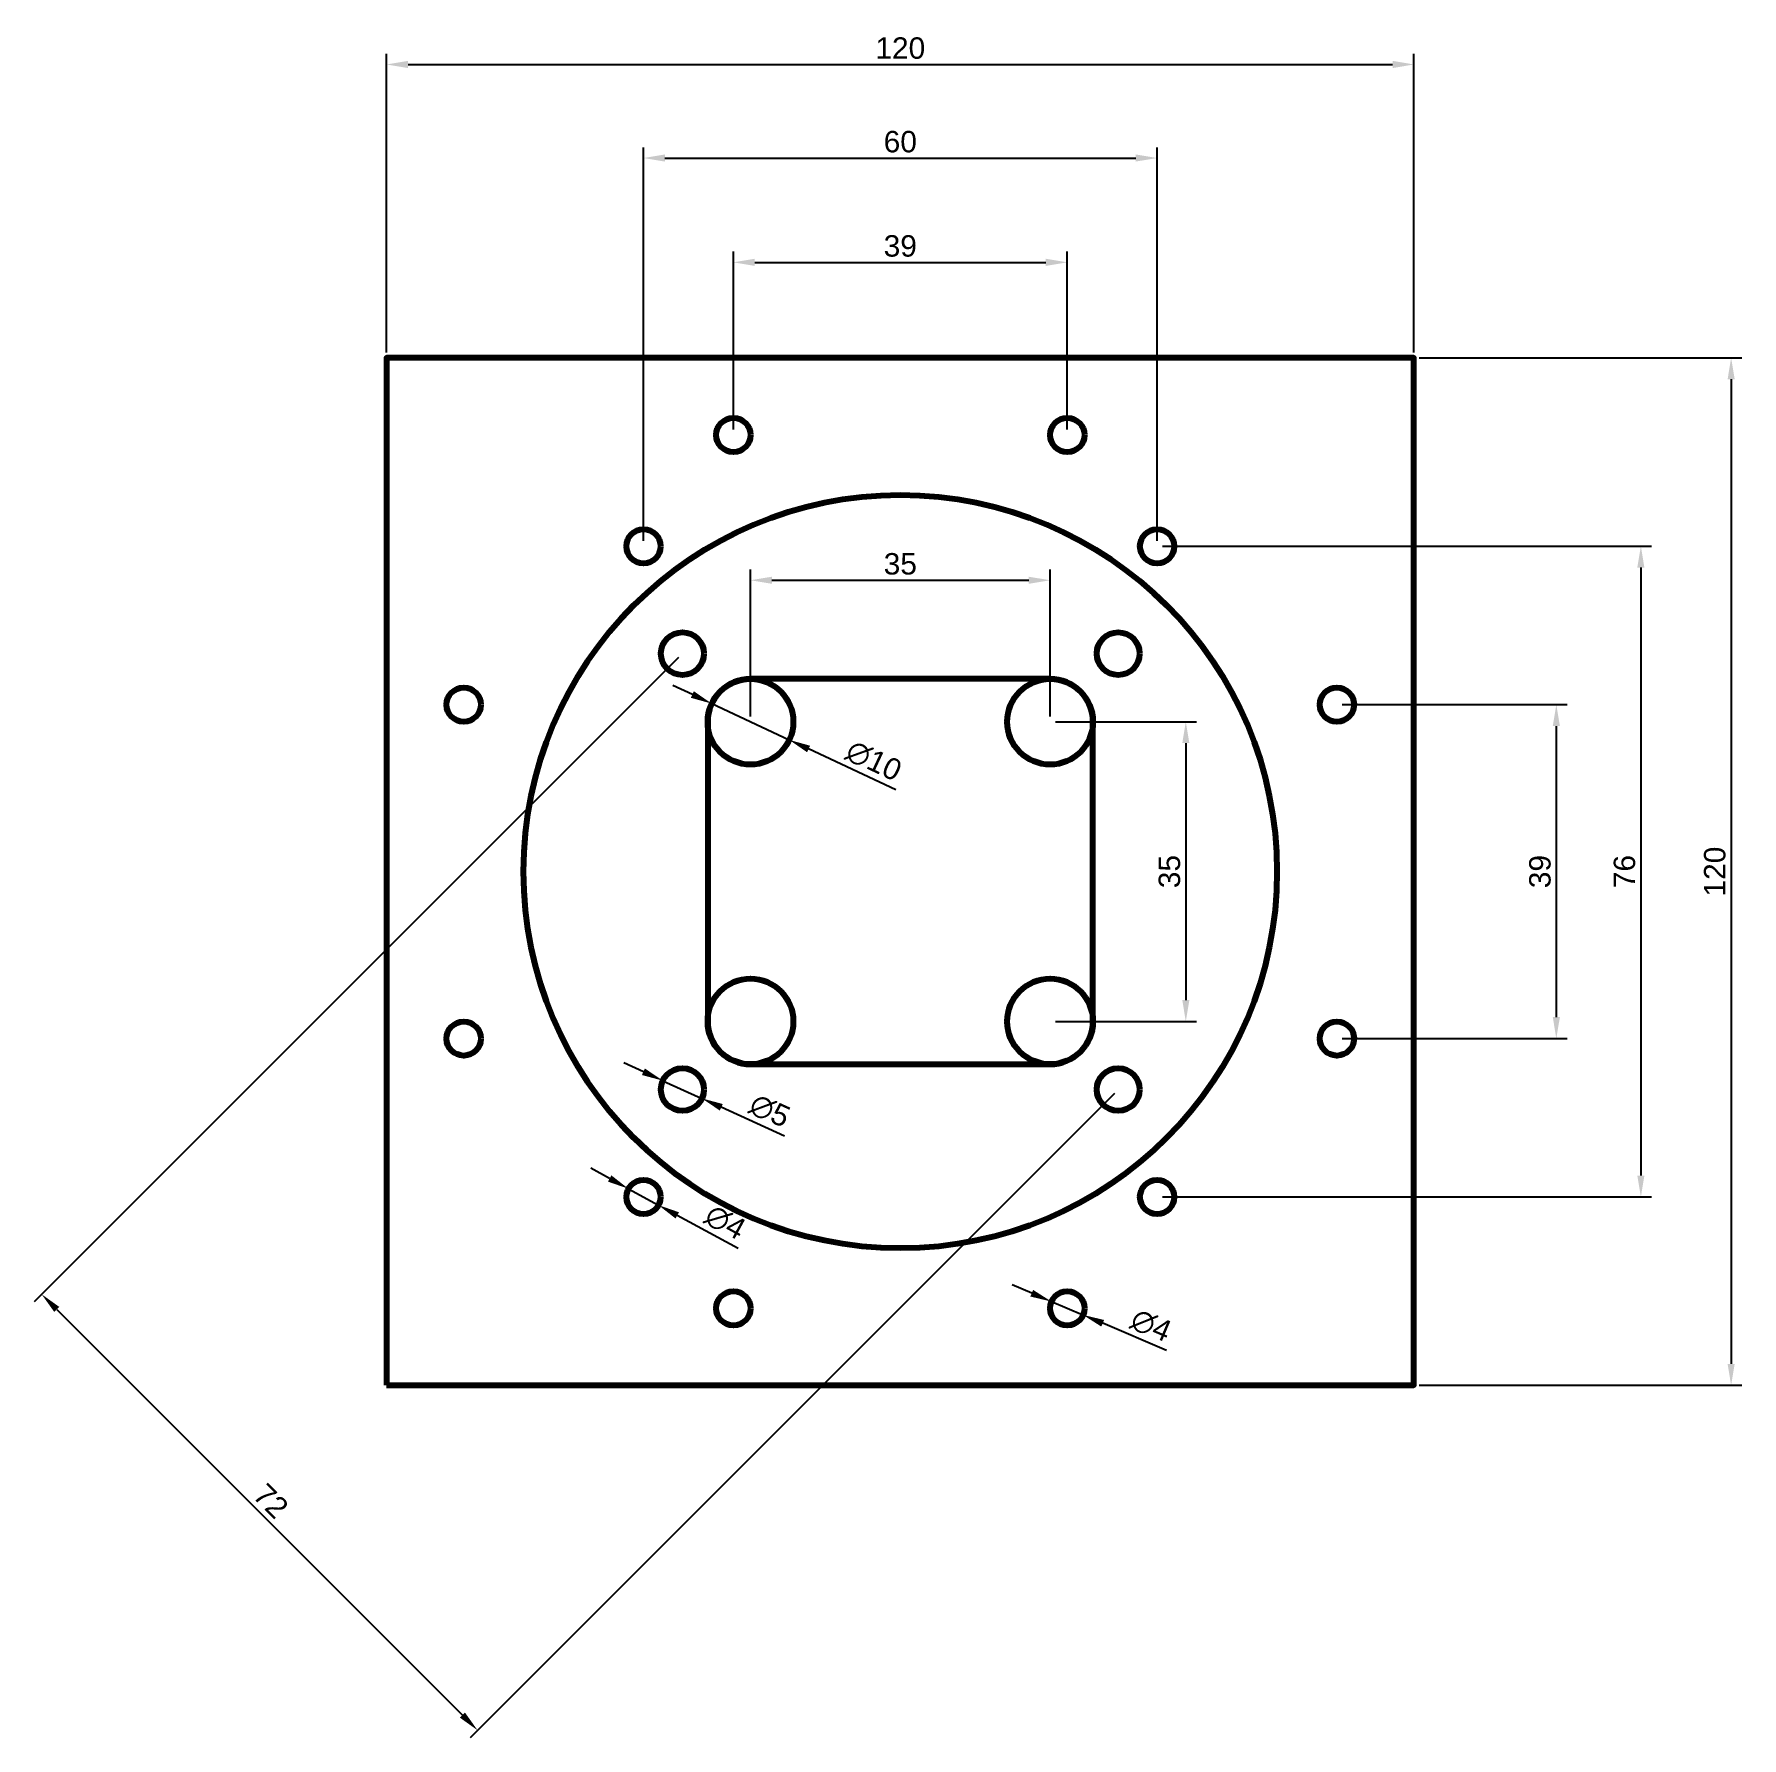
# Model space of a CAD drawing. Header units: millimetres. Extents: x -41 to 158, y -41 to 158.
import ezdxf

# ---------------------------------------------------------------- set-up
doc = ezdxf.new("R2010")
doc.units = ezdxf.units.MM
doc.layers.get('0').update_dxf_attribs({"lineweight": 100})
doc.layers.get('Defpoints').update_dxf_attribs({"lineweight": 100})
doc.layers.add('Dimensions', color=5, linetype='Continuous')
doc.styles.get("Standard").update_dxf_attribs({"font": 'arial.ttf'})
doc.dimstyles.new('ISO-25', dxfattribs={"dimtxt": 2.5, "dimasz": 2.5, "dimexe": 1.25, "dimexo": 0.625, "dimtad": 1, "dimtxsty": 'Standard', "dimcen": 2.5, "dimadec": 0, "dimazin": 0, "dimtfac": 1, "dimtmove": 0, "dimatfit": 3, "dimfxl": 1, "dimarcsym": 0})

# ---------------------------------------------------------------- blocks, each defined once
blk = doc.blocks.new('*D4')
at = {"layer": 'Defpoints', "color": 0, "transparency": 16777216}
for p in [(120, 154.27), (0, 120), (120, 120)]:
    blk.add_point(p, dxfattribs=at)
at = {"layer": 'Dimensions', "color": 0, "lineweight": -2, "transparency": 16777216}
for p, q in [((0, 120.62), (0, 155.52)), ((2.5, 154.27), (117.5, 154.27)), ((120, 120.62), (120, 155.52))]:
    blk.add_line(p, q, dxfattribs=at)
at = {"layer": 'Dimensions', "color": 0, "transparency": 16777216}
for points in [[(2.5, 154.69), (2.5, 153.85), (0, 154.27)], [(117.5, 154.69), (117.5, 153.85), (120, 154.27)]]:
    blk.add_solid(points, dxfattribs=at)
at = {"layer": 'Dimensions', "color": 0, "transparency": 16777216, "insert": (60, 156.17), "char_height": 2.5, "attachment_point": 5}
blk.add_mtext('120', dxfattribs=at)
blk = doc.blocks.new('*D5')
at = {"layer": 'Defpoints', "color": 0, "transparency": 16777216}
for p in [(120, 120), (120, 0), (157.05, 0)]:
    blk.add_point(p, dxfattribs=at)
at = {"layer": 'Dimensions', "color": 0, "lineweight": -2, "transparency": 16777216}
for p, q in [((120.62, 120), (158.3, 120)), ((157.05, 117.5), (157.05, 2.5)), ((120.62, 0), (158.3, 0))]:
    blk.add_line(p, q, dxfattribs=at)
at = {"layer": 'Dimensions', "color": 0, "transparency": 16777216}
for points in [[(156.64, 117.5), (157.47, 117.5), (157.05, 120)], [(156.64, 2.5), (157.47, 2.5), (157.05, 0)]]:
    blk.add_solid(points, dxfattribs=at)
at = {"layer": 'Dimensions', "color": 0, "transparency": 16777216, "insert": (155.15, 60), "char_height": 2.5, "attachment_point": 5, "rotation": 90}
blk.add_mtext('120', dxfattribs=at)
blk = doc.blocks.new('*D6')
at = {"layer": 'Defpoints', "color": 0, "transparency": 16777216}
for p in [(79.5, 131.16), (40.5, 111), (79.5, 111)]:
    blk.add_point(p, dxfattribs=at)
at = {"layer": 'Dimensions', "color": 0, "lineweight": -2, "transparency": 16777216}
for p, q in [((40.5, 111.62), (40.5, 132.41)), ((79.5, 111.62), (79.5, 132.41)), ((43, 131.16), (77, 131.16))]:
    blk.add_line(p, q, dxfattribs=at)
at = {"layer": 'Dimensions', "color": 0, "transparency": 16777216}
for points in [[(43, 131.58), (43, 130.74), (40.5, 131.16)], [(77, 131.58), (77, 130.74), (79.5, 131.16)]]:
    blk.add_solid(points, dxfattribs=at)
at = {"layer": 'Dimensions', "color": 0, "transparency": 16777216, "insert": (60, 133.06), "char_height": 2.5, "attachment_point": 5}
blk.add_mtext('39', dxfattribs=at)
blk = doc.blocks.new('*D7')
at = {"layer": 'Defpoints', "color": 0, "transparency": 16777216}
for p in [(111, 79.5), (111, 40.5), (136.63, 40.5)]:
    blk.add_point(p, dxfattribs=at)
at = {"layer": 'Dimensions', "color": 0, "lineweight": -2, "transparency": 16777216}
for p, q in [((111.62, 79.5), (137.88, 79.5)), ((136.63, 77), (136.63, 43)), ((111.62, 40.5), (137.88, 40.5))]:
    blk.add_line(p, q, dxfattribs=at)
at = {"layer": 'Dimensions', "color": 0, "transparency": 16777216}
for points in [[(136.22, 77), (137.05, 77), (136.63, 79.5)], [(136.22, 43), (137.05, 43), (136.63, 40.5)]]:
    blk.add_solid(points, dxfattribs=at)
at = {"layer": 'Dimensions', "color": 0, "transparency": 16777216, "insert": (134.73, 60), "char_height": 2.5, "attachment_point": 5, "rotation": 90}
blk.add_mtext('39', dxfattribs=at)
blk = doc.blocks.new('*D8')
at = {"layer": 'Defpoints', "color": 0, "transparency": 16777216}
for p in [(90, 143.34), (30, 98), (90, 98)]:
    blk.add_point(p, dxfattribs=at)
at = {"layer": 'Dimensions', "color": 0, "lineweight": -2, "transparency": 16777216}
for p, q in [((30, 98.62), (30, 144.59)), ((90, 98.62), (90, 144.59)), ((32.5, 143.34), (87.5, 143.34))]:
    blk.add_line(p, q, dxfattribs=at)
at = {"layer": 'Dimensions', "color": 0, "transparency": 16777216}
for points in [[(32.5, 143.76), (32.5, 142.93), (30, 143.34)], [(87.5, 143.76), (87.5, 142.93), (90, 143.34)]]:
    blk.add_solid(points, dxfattribs=at)
at = {"layer": 'Dimensions', "color": 0, "transparency": 16777216, "insert": (60, 145.24), "char_height": 2.5, "attachment_point": 5}
blk.add_mtext('60', dxfattribs=at)
blk = doc.blocks.new('*D9')
at = {"layer": 'Defpoints', "color": 0, "transparency": 16777216}
for p in [(90, 98), (90, 22), (146.51, 22)]:
    blk.add_point(p, dxfattribs=at)
at = {"layer": 'Dimensions', "color": 0, "lineweight": -2, "transparency": 16777216}
for p, q in [((90.62, 98), (147.76, 98)), ((146.51, 95.5), (146.51, 24.5)), ((90.62, 22), (147.76, 22))]:
    blk.add_line(p, q, dxfattribs=at)
at = {"layer": 'Dimensions', "color": 0, "transparency": 16777216}
for points in [[(146.09, 95.5), (146.92, 95.5), (146.51, 98)], [(146.09, 24.5), (146.92, 24.5), (146.51, 22)]]:
    blk.add_solid(points, dxfattribs=at)
at = {"layer": 'Dimensions', "color": 0, "transparency": 16777216, "insert": (144.6, 60), "char_height": 2.5, "attachment_point": 5, "rotation": 90}
blk.add_mtext('76', dxfattribs=at)
blk = doc.blocks.new('*D10')
at = {"layer": 'Defpoints', "color": 0, "transparency": 16777216}
for p in [(34.54, 85.46), (85.46, 34.54), (10.62, -40.29)]:
    blk.add_point(p, dxfattribs=at)
at = {"layer": 'Dimensions', "color": 0, "lineweight": -2, "transparency": 16777216}
for p, q in [((34.1, 85.01), (-41.18, 9.74)), ((85.01, 34.1), (9.74, -41.18)), ((-38.52, 8.85), (8.85, -38.52))]:
    blk.add_line(p, q, dxfattribs=at)
at = {"layer": 'Dimensions', "color": 0, "transparency": 16777216}
for points in [[(-38.23, 9.15), (-38.82, 8.56), (-40.29, 10.62)], [(9.15, -38.23), (8.56, -38.82), (10.62, -40.29)]]:
    blk.add_solid(points, dxfattribs=at)
at = {"layer": 'Dimensions', "color": 0, "transparency": 16777216, "insert": (-13.51, -13.51), "char_height": 2.5, "attachment_point": 5, "rotation": 315}
blk.add_mtext('72', dxfattribs=at)
blk = doc.blocks.new('*D11')
at = {"layer": 'Defpoints', "color": 0, "transparency": 16777216}
for p in [(77.5, 94.03), (42.5, 77.5), (77.5, 77.5)]:
    blk.add_point(p, dxfattribs=at)
at = {"layer": 'Dimensions', "color": 0, "lineweight": -2, "transparency": 16777216}
for p, q in [((42.5, 78.12), (42.5, 95.28)), ((45, 94.03), (75, 94.03)), ((77.5, 78.12), (77.5, 95.28))]:
    blk.add_line(p, q, dxfattribs=at)
at = {"layer": 'Dimensions', "color": 0, "transparency": 16777216}
for points in [[(45, 94.44), (45, 93.61), (42.5, 94.03)], [(75, 94.44), (75, 93.61), (77.5, 94.03)]]:
    blk.add_solid(points, dxfattribs=at)
at = {"layer": 'Dimensions', "color": 0, "transparency": 16777216, "insert": (60, 95.93), "char_height": 2.5, "attachment_point": 5}
blk.add_mtext('35', dxfattribs=at)
blk = doc.blocks.new('*D12')
at = {"layer": 'Defpoints', "color": 0, "transparency": 16777216}
for p in [(77.5, 77.5), (77.5, 42.5), (93.35, 42.5)]:
    blk.add_point(p, dxfattribs=at)
at = {"layer": 'Dimensions', "color": 0, "lineweight": -2, "transparency": 16777216}
for p, q in [((78.12, 77.5), (94.6, 77.5)), ((93.35, 75), (93.35, 45)), ((78.12, 42.5), (94.6, 42.5))]:
    blk.add_line(p, q, dxfattribs=at)
at = {"layer": 'Dimensions', "color": 0, "transparency": 16777216}
for points in [[(92.94, 75), (93.77, 75), (93.35, 77.5)], [(92.94, 45), (93.77, 45), (93.35, 42.5)]]:
    blk.add_solid(points, dxfattribs=at)
at = {"layer": 'Dimensions', "color": 0, "transparency": 16777216, "insert": (91.45, 60), "char_height": 2.5, "attachment_point": 5, "rotation": 90}
blk.add_mtext('35', dxfattribs=at)
blk = doc.blocks.new('*D13')
at = {"layer": 'Defpoints', "color": 0, "transparency": 16777216}
for p in [(37.97, 79.62), (47.03, 75.38)]:
    blk.add_point(p, dxfattribs=at)
at = {"layer": 'Dimensions', "color": 0, "lineweight": -2, "transparency": 16777216}
for p, q in [((35.71, 80.68), (33.44, 81.74)), ((37.97, 79.62), (47.03, 75.38)), ((59.47, 69.55), (49.29, 74.32))]:
    blk.add_line(p, q, dxfattribs=at)
at = {"layer": 'Dimensions', "color": 0, "transparency": 16777216}
for points in [[(35.89, 81.06), (35.53, 80.3), (37.97, 79.62)], [(49.47, 74.7), (49.11, 73.94), (47.03, 75.38)]]:
    blk.add_solid(points, dxfattribs=at)
at = {"layer": 'Dimensions', "color": 0, "transparency": 16777216, "insert": (56.9, 72.93), "char_height": 2.5, "attachment_point": 5, "rotation": 334.8933}
blk.add_mtext('∅10', dxfattribs=at)
blk = doc.blocks.new('*D14')
at = {"layer": 'Defpoints', "color": 0, "transparency": 16777216}
for p in [(32.27, 35.58), (36.82, 33.51)]:
    blk.add_point(p, dxfattribs=at)
at = {"layer": 'Dimensions', "color": 0, "lineweight": -2, "transparency": 16777216}
for p, q in [((29.99, 36.62), (27.72, 37.65)), ((32.27, 35.58), (36.82, 33.51)), ((46.49, 29.1), (39.09, 32.47))]:
    blk.add_line(p, q, dxfattribs=at)
at = {"layer": 'Dimensions', "color": 0, "transparency": 16777216}
for points in [[(30.17, 37), (29.82, 36.24), (32.27, 35.58)], [(39.27, 32.85), (38.92, 32.09), (36.82, 33.51)]]:
    blk.add_solid(points, dxfattribs=at)
at = {"layer": 'Dimensions', "color": 0, "transparency": 16777216, "insert": (44.75, 32.06), "char_height": 2.5, "attachment_point": 5, "rotation": 335.5224}
blk.add_mtext('∅5', dxfattribs=at)
blk = doc.blocks.new('*D15')
at = {"layer": 'Defpoints', "color": 0, "transparency": 16777216}
for p in [(77.66, 9.78), (81.34, 8.22)]:
    blk.add_point(p, dxfattribs=at)
at = {"layer": 'Dimensions', "color": 0, "lineweight": -2, "transparency": 16777216}
for p, q in [((75.36, 10.76), (73.06, 11.73)), ((77.66, 9.78), (81.34, 8.22)), ((91.1, 4.08), (83.64, 7.24))]:
    blk.add_line(p, q, dxfattribs=at)
at = {"layer": 'Dimensions', "color": 0, "transparency": 16777216}
for points in [[(75.52, 11.14), (75.19, 10.37), (77.66, 9.78)], [(83.81, 7.63), (83.48, 6.86), (81.34, 8.22)]]:
    blk.add_solid(points, dxfattribs=at)
at = {"layer": 'Dimensions', "color": 0, "transparency": 16777216, "insert": (89.29, 6.99), "char_height": 2.5, "attachment_point": 5, "rotation": 337.0291}
blk.add_mtext('∅4', dxfattribs=at)
blk = doc.blocks.new('*D16')
at = {"layer": 'Defpoints', "color": 0, "transparency": 16777216}
for p in [(28.24, 22.96), (31.76, 21.04)]:
    blk.add_point(p, dxfattribs=at)
at = {"layer": 'Dimensions', "color": 0, "lineweight": -2, "transparency": 16777216}
for p, q in [((26.05, 24.15), (23.85, 25.35)), ((28.24, 22.96), (31.76, 21.04)), ((41.06, 15.97), (33.95, 19.85))]:
    blk.add_line(p, q, dxfattribs=at)
at = {"layer": 'Dimensions', "color": 0, "transparency": 16777216}
for points in [[(26.25, 24.52), (25.85, 23.79), (28.24, 22.96)], [(34.15, 20.21), (33.75, 19.48), (31.76, 21.04)]]:
    blk.add_solid(points, dxfattribs=at)
at = {"layer": 'Dimensions', "color": 0, "transparency": 16777216, "insert": (39.55, 19.04), "char_height": 2.5, "attachment_point": 5, "rotation": 331.3928}
blk.add_mtext('∅4', dxfattribs=at)

msp = doc.modelspace()

# ---------------------------------------------------------------- linework, layer by layer
msp.add_lwpolyline([(0, 0), (120, 0), (120, 120), (0, 120)], close=True)
msp.add_lwpolyline([(42.5, 37.5), (77.5, 37.5, 0.4142136), (82.5, 42.5), (82.5, 77.5, 0.4142136), (77.5, 82.5), (42.5, 82.5, 0.4142136), (37.5, 77.5), (37.5, 42.5, 0.4142136)], format="xyb", close=True)
for centre, radius in [((40.5, 111), 2), ((79.5, 111), 2), ((60, 60), 44), ((30, 98), 2), ((90, 98), 2), ((34.544, 85.456), 2.5), ((85.456, 85.456), 2.5), ((42.5, 77.5), 5), ((77.5, 77.5), 5), ((9, 79.5), 2), ((111, 79.5), 2), ((42.5, 42.5), 5), ((77.5, 42.5), 5), ((9, 40.5), 2), ((111, 40.5), 2), ((34.544, 34.544), 2.5), ((85.456, 34.544), 2.5), ((30, 22), 2), ((90, 22), 2), ((40.5, 9), 2), ((79.5, 9), 2)]:
    msp.add_circle(centre, radius)

# ---------------------------------------------------------------- dimensions: what is measured, and where the dimension line sits
at = {"layer": 'Dimensions'}
for base, p1, p2, picture, middle in [((120, 154.268), (0, 120), (120, 120), '*D4', (60, 154.268)), ((90, 143.343), (30, 98), (90, 98), '*D8', (60, 143.343))]:
    dim = msp.add_linear_dim(base=base, p1=p1, p2=p2, dimstyle='ISO-25', dxfattribs=at)
    dim.commit()
    dim.dimension.update_dxf_attribs({"geometry": picture, "text_midpoint": middle, "dimtype": 160})
for base, p1, p2, picture, middle in [((79.5, 131.158), (40.5, 111), (79.5, 111), '*D6', (60, 133.061)), ((77.5, 94.025), (42.5, 77.5), (77.5, 77.5), '*D11', (60, 95.928))]:
    dim = msp.add_linear_dim(base=base, p1=p1, p2=p2, dimstyle='ISO-25', dxfattribs=at)
    dim.commit()
    dim.dimension.update_dxf_attribs({"geometry": picture, "text_midpoint": middle})
dim = msp.add_linear_dim(base=(157.054, 0), p1=(120, 120), p2=(120, 0), angle=90, dimstyle='ISO-25', dxfattribs=at)
dim.commit()
dim.dimension.update_dxf_attribs({"geometry": '*D5', "text_midpoint": (157.054, 60), "dimtype": 160})
for base, p1, p2, picture, middle in [((146.505, 22), (90, 98), (90, 22), '*D9', (144.604, 60)), ((136.635, 40.5), (111, 79.5), (111, 40.5), '*D7', (134.733, 60)), ((93.355, 42.5), (77.5, 77.5), (77.5, 42.5), '*D12', (91.452, 60))]:
    dim = msp.add_linear_dim(base=base, p1=p1, p2=p2, angle=90, dimstyle='ISO-25', dxfattribs=at)
    dim.commit()
    dim.dimension.update_dxf_attribs({"geometry": picture, "text_midpoint": middle})
dim = msp.add_aligned_dim(p1=(34.544, 85.456), p2=(85.456, 34.544), distance=-105.834, dimstyle='ISO-25', dxfattribs=at)
dim.commit()
dim.dimension.update_dxf_attribs({"geometry": '*D10', "text_midpoint": (-13.506, -13.506)})
dim = msp.add_diameter_dim_2p(p1=(37.972, 79.622), p2=(47.028, 75.378), dimstyle='ISO-25', dxfattribs=at)
dim.commit()
dim.dimension.update_dxf_attribs({"geometry": '*D13', "text_midpoint": (56.059, 71.146), "dimtype": 163})
for p1, p2, picture, middle in [((32.269, 35.58), (36.819, 33.508), '*D14', (43.931, 30.271)), ((28.244, 22.958), (31.756, 21.042), '*D16', (39.547, 19.039)), ((77.659, 9.781), (81.341, 8.219), '*D15', (89.292, 6.991))]:
    dim = msp.add_diameter_dim_2p(p1=p1, p2=p2, dimstyle='ISO-25', dxfattribs=at)
    dim.commit()
    dim.dimension.update_dxf_attribs({"geometry": picture, "text_midpoint": middle})

doc.saveas('drawing.dxf')
